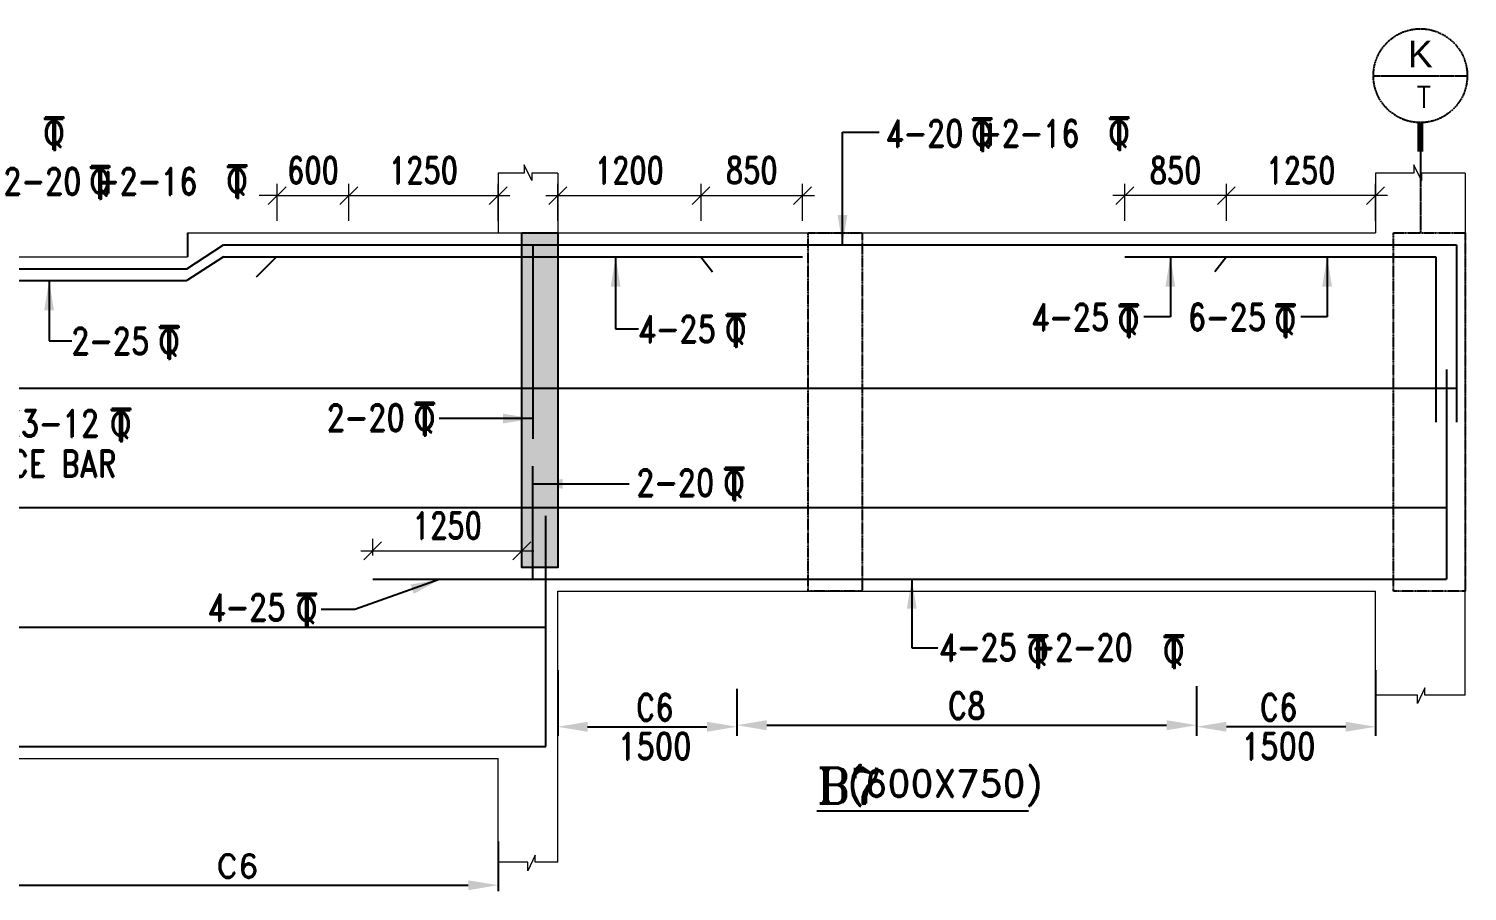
# Model space of a CAD drawing. Header units: millimetres. Extents: x 2061841 to 105821645, y -77612 to 48520811.
# Drawn here: x 2874611 to 2886660, y 35680 to 42899 of the extents above; entities that cross this region are included whole.
import ezdxf
from ezdxf.enums import TextEntityAlignment as Align

# ---------------------------------------------------------------- set-up
doc = ezdxf.new("R2010")
doc.units = ezdxf.units.MM
doc.header["$LTSCALE"] = 10
doc.header["$MEASUREMENT"] = 0
for name, pattern in [('$0$HIDDEN', [0.375, 0.25, -0.125]), ('BASEMENT COLUMN SETTING OUT-PART 2_R4$0$CENTER', [2, 1.25, -0.25, 0.25, -0.25]), ('CENTER', [2, 1.25, -0.25, 0.25, -0.25])]:
    doc.linetypes.add(name, pattern=pattern)
for name, color, linetype in [('A-Grid-Tower', 8, 'CENTER'), ('BASEMENT COLUMN SETTING OUT-PART 2_R4$0$A-GRID-MAIN', 2, 'BASEMENT COLUMN SETTING OUT-PART 2_R4$0$CENTER'), ('BEAM', 4, 'Continuous'), ('BEAM HATCH', 252, 'Continuous'), ('DIM1', 3, 'Continuous'), ('LEADER', 3, 'Continuous'), ('REIN', 1, 'Continuous'), ('SHEET', 7, 'Continuous'), ('VIN_BEAM', 4, 'Continuous')]:
    doc.layers.add(name, color=color, linetype=linetype)
doc.layers.add('TEXT', color=2, linetype='Continuous', lineweight=25)
doc.layers.add('VIN_SLAB DIMENSION', color=3, linetype='Continuous', lineweight=13)
doc.styles.add('200', font='romand.shx', dxfattribs={"width": 0.8, "height": 225})
doc.styles.add('BASEMENT COLUMN SETTING OUT-PART 2_R4$0$MAS-TXTL', font='arial.ttf', dxfattribs={"height": 200})
doc.styles.add('BASEMENT COLUMN SETTING OUT-PART 2_R4$0$MAS-TXTS', font='romans.shx', dxfattribs={"width": 0.8, "height": 180})
doc.styles.add('GRID', font='romand.shx')
doc.styles.add('PK', font='romand.shx', dxfattribs={"width": 0.7, "height": 225})
doc.styles.add('PRP 100', font='romand.shx', dxfattribs={"width": 0.75})
doc.styles.add('RD', font='romand.shx', dxfattribs={"width": 0.9, "height": 225})
doc.styles.add('ROMAND', font='romand', dxfattribs={"height": 200})
doc.styles.add('RT', font='romant.shx', dxfattribs={"height": 250})
doc.dimstyles.new('dim', dxfattribs={"dimtxt": 225, "dimasz": 150, "dimexe": 100, "dimexo": 100, "dimgap": 100, "dimtad": 1, "dimdec": 0, "dimlfac": -1, "dimrnd": 5, "dimdsep": 46, "dimtxsty": 'PRP 100', "dimblk": 'OBLIQUE', "dimcen": 1.5, "dimdle": 100, "dimclrd": 3, "dimclre": 3, "dimclrt": 2, "dimadec": 0, "dimazin": 0, "dimtfac": 1, "dimtdec": 0, "dimtix": 1, "dimtmove": 0, "dimatfit": 3, "dimldrblk": 'OBLIQUE', "dimfxl": 200, "dimlwd": -1, "dimlwe": -1, "dimarcsym": 0})
doc.dimstyles.new('GR', dxfattribs={"dimtxt": 225, "dimasz": 100, "dimexe": 50, "dimexo": 50, "dimgap": 40, "dimtad": 1, "dimdec": 0, "dimzin": 0, "dimdsep": 46, "dimtxsty": 'RD', "dimblk1": 'OBLIQUE', "dimblk2": 'OBLIQUE', "dimsah": 1, "dimcen": 0, "dimdle": 100, "dimclrd": 3, "dimclre": 3, "dimclrt": 2, "dimadec": 0, "dimazin": 0, "dimtfac": 1, "dimtdec": 0, "dimtix": 1, "dimtmove": 0, "dimatfit": 3, "dimfxl": 1, "dimtolj": 1, "dimtzin": 0, "dimarcsym": 0})
doc.dimstyles.new('GR2', dxfattribs={"dimtxt": 225, "dimasz": 100, "dimexe": 75, "dimexo": 75, "dimgap": 50, "dimtad": 1, "dimdec": 0, "dimdsep": 46, "dimtxsty": '200', "dimblk1": 'OBLIQUE', "dimblk2": 'OBLIQUE', "dimsah": 1, "dimcen": 50, "dimdle": 75, "dimclrd": 3, "dimclre": 3, "dimclrt": 2, "dimadec": 0, "dimazin": 0, "dimtfac": 1, "dimtdec": 0, "dimtix": 1, "dimtmove": 0, "dimatfit": 3, "dimldrblk": 'OBLIQUE', "dimfxl": 1, "dimtolj": 1, "dimtzin": 0, "dimarcsym": 0})
doc.dimstyles.new('GRID', dxfattribs={"dimtxt": 300, "dimasz": 75, "dimexe": 50, "dimexo": 50, "dimgap": 60, "dimtad": 1, "dimdec": 0, "dimdsep": 46, "dimtxsty": 'GRID', "dimblk1": 'OBLIQUE', "dimblk2": 'OBLIQUE', "dimsah": 1, "dimcen": 2.5, "dimdle": 50, "dimclrd": 3, "dimclre": 3, "dimclrt": 2, "dimadec": 0, "dimazin": 0, "dimtfac": 1, "dimtdec": 0, "dimtmove": 0, "dimatfit": 3, "dimldrblk": 'OBLIQUE', "dimfxl": 1, "dimarcsym": 0})

# ---------------------------------------------------------------- blocks, each defined once
blk = doc.blocks.new('A$C33BE299A')
at = {"layer": 'SHEET', "color": 4, "style": 'ROMAND'}
for s, height, p in [('T', 170, (-16.2, 0)), ('Q', 125, (-14.4, 26.9))]:
    blk.add_text(s, height=height, dxfattribs=at).set_placement(p)
blk = doc.blocks.new('_Oblique')
at = {"color": 0, "linetype": 'ByBlock', "lineweight": -2}
blk.add_line((-0.5, -0.5), (0.5, 0.5), dxfattribs=at)
blk = doc.blocks.new('*D1749')
at = {"layer": 'Defpoints', "color": 0, "transparency": 16777216}
for p in [(2878542, 41502), (2877292, 41191, 0), (2878542, 41191, 0)]:
    blk.add_point(p, dxfattribs=at)
at = {"layer": 'VIN_SLAB DIMENSION', "color": 3, "transparency": 16777216}
for p, q in [((2877292, 41291), (2877292, 41602)), ((2878542, 41291), (2878542, 41602)), ((2877192, 41502), (2878642, 41502))]:
    blk.add_line(p, q, dxfattribs=at)
at = {"layer": 'VIN_SLAB DIMENSION', "color": 3, "transparency": 16777216, "xscale": 150, "yscale": 150, "zscale": 150, "rotation": 180}
blk.add_blockref('_Oblique', (2877292, 41502), dxfattribs=at)
at = {"layer": 'VIN_SLAB DIMENSION', "color": 3, "transparency": 16777216, "xscale": 150, "yscale": 150, "zscale": 150}
blk.add_blockref('_Oblique', (2878542, 41502), dxfattribs=at)
at = {"layer": 'VIN_SLAB DIMENSION', "color": 2, "transparency": 16777216, "insert": (2877917, 41715), "char_height": 225, "attachment_point": 5, "style": 'PRP 100'}
blk.add_mtext('1250', dxfattribs=at)
blk = doc.blocks.new('OBLIQUE')
blk = doc.blocks.new('*D1750')
at = {"layer": 'Defpoints', "color": 0, "linetype": 'Continuous', "ltscale": 20, "transparency": 16777216}
for p in [(2878542, 36147, -52), (2874177, 36108, -52), (2878542, 35730)]:
    blk.add_point(p, dxfattribs=at)
at = {"layer": 'DIM1', "color": 3, "linetype": 'Continuous', "lineweight": -2, "ltscale": 20, "transparency": 16777216}
for p, q in [((2874177, 36058), (2874177, 35680)), ((2878542, 36097), (2878542, 35680)), ((2874427, 35730), (2878292, 35730))]:
    blk.add_line(p, q, dxfattribs=at)
at = {"layer": 'DIM1', "color": 3, "linetype": 'Continuous', "ltscale": 20, "transparency": 16777216}
for points in [[(2874427, 35771), (2874427, 35688), (2874177, 35730)], [(2878292, 35771), (2878292, 35688), (2878542, 35730)]]:
    blk.add_solid(points, dxfattribs=at)
at = {"layer": 'DIM1', "color": 2, "linetype": 'Continuous', "ltscale": 20, "transparency": 16777216, "insert": (2876360, 35890), "char_height": 200, "attachment_point": 5, "style": 'GRID'}
blk.add_mtext('C6', dxfattribs=at)
blk = doc.blocks.new('*D1648')
at = {"layer": 'BEAM', "color": 3, "lineweight": -2, "transparency": 16777216}
for p, q in [((2879042, 37530), (2879042, 36981)), ((2880542, 37375), (2880542, 36981)), ((2879292, 37056), (2880292, 37056))]:
    blk.add_line(p, q, dxfattribs=at)
at = {"layer": 'BEAM', "color": 3, "transparency": 16777216}
for points in [[(2879292, 37098), (2879292, 37014), (2879042, 37056)], [(2880292, 37098), (2880292, 37014), (2880542, 37056)]]:
    blk.add_solid(points, dxfattribs=at)
at = {"layer": 'Defpoints', "color": 0, "transparency": 16777216}
for p in [(2879042, 37605, 0), (2880542, 37450, 0), (2880542, 37056)]:
    blk.add_point(p, dxfattribs=at)
at = {"layer": 'BEAM', "color": 2, "transparency": 16777216, "char_height": 225, "attachment_point": 5, "style": '200'}
for s, insert in [('\\A1;C6', (2879855, 37219)), ('\\A1;1500', (2879855, 36894))]:
    blk.add_mtext(s, dxfattribs=dict(at, insert=insert))
blk = doc.blocks.new('*D1649')
at = {"layer": 'BEAM', "color": 3, "lineweight": -2, "transparency": 16777216}
for p, q in [((2885892, 37531), (2885892, 36981)), ((2884392, 37395), (2884392, 36981)), ((2885642, 37056), (2884642, 37056))]:
    blk.add_line(p, q, dxfattribs=at)
at = {"layer": 'BEAM', "color": 3, "transparency": 16777216}
for points in [[(2884642, 37098), (2884642, 37015), (2884392, 37056)], [(2885642, 37098), (2885642, 37015), (2885892, 37056)]]:
    blk.add_solid(points, dxfattribs=at)
at = {"layer": 'Defpoints', "color": 0, "transparency": 16777216}
for p in [(2885892, 37606, 0), (2884392, 37470, 0), (2884392, 37056)]:
    blk.add_point(p, dxfattribs=at)
at = {"layer": 'BEAM', "color": 2, "transparency": 16777216, "char_height": 225, "attachment_point": 5, "style": '200'}
for s, insert in [('\\A1;C6', (2885080, 37219)), ('\\A1;1500', (2885080, 36894))]:
    blk.add_mtext(s, dxfattribs=dict(at, insert=insert))
blk = doc.blocks.new('*D1650')
at = {"layer": 'BEAM', "color": 3, "lineweight": -2, "transparency": 16777216}
for p, q in [((2880542, 37300), (2880542, 36994)), ((2884392, 37320), (2884392, 36994)), ((2880792, 37069), (2884142, 37069))]:
    blk.add_line(p, q, dxfattribs=at)
at = {"layer": 'BEAM', "color": 3, "transparency": 16777216}
for points in [[(2880792, 37111), (2880792, 37027), (2880542, 37069)], [(2884142, 37111), (2884142, 37027), (2884392, 37069)]]:
    blk.add_solid(points, dxfattribs=at)
at = {"layer": 'Defpoints', "color": 0, "transparency": 16777216}
for p in [(2880542, 37375), (2884392, 37395, 14), (2884392, 37069)]:
    blk.add_point(p, dxfattribs=at)
at = {"layer": 'BEAM', "color": 2, "transparency": 16777216, "insert": (2882467, 37232), "char_height": 225, "attachment_point": 5, "style": '200'}
blk.add_mtext('\\A1;C8', dxfattribs=at)
blk = doc.blocks.new('*D1635')
at = {"layer": 'Defpoints', "color": 0, "transparency": 16777216}
for p in [(2884642, 41502), (2884642, 41191, 0), (2885892, 41191, 0)]:
    blk.add_point(p, dxfattribs=at)
at = {"layer": 'VIN_SLAB DIMENSION', "color": 3, "transparency": 16777216}
for p, q in [((2884642, 41291), (2884642, 41602)), ((2885892, 41291), (2885892, 41602)), ((2885992, 41502), (2884542, 41502))]:
    blk.add_line(p, q, dxfattribs=at)
at = {"layer": 'VIN_SLAB DIMENSION', "color": 3, "transparency": 16777216, "xscale": 150, "yscale": 150, "zscale": 150, "rotation": 180}
blk.add_blockref('_Oblique', (2884642, 41502), dxfattribs=at)
at = {"layer": 'VIN_SLAB DIMENSION', "color": 3, "transparency": 16777216, "xscale": 150, "yscale": 150, "zscale": 150}
blk.add_blockref('_Oblique', (2885892, 41502), dxfattribs=at)
at = {"layer": 'VIN_SLAB DIMENSION', "color": 2, "transparency": 16777216, "insert": (2885267, 41715), "char_height": 225, "attachment_point": 5, "style": 'PRP 100'}
blk.add_mtext('1250', dxfattribs=at)
blk = doc.blocks.new('*D1636')
at = {"layer": 'Defpoints', "color": 0, "transparency": 16777216}
for p in [(2883792, 41502), (2883792, 41191), (2884642, 41191)]:
    blk.add_point(p, dxfattribs=at)
at = {"layer": 'VIN_SLAB DIMENSION', "color": 3, "transparency": 16777216}
for p, q in [((2883792, 41291), (2883792, 41602)), ((2884642, 41291), (2884642, 41602)), ((2884742, 41502), (2883692, 41502))]:
    blk.add_line(p, q, dxfattribs=at)
at = {"layer": 'VIN_SLAB DIMENSION', "color": 3, "transparency": 16777216, "xscale": 150, "yscale": 150, "zscale": 150, "rotation": 180}
blk.add_blockref('_Oblique', (2883792, 41502), dxfattribs=at)
at = {"layer": 'VIN_SLAB DIMENSION', "color": 3, "transparency": 16777216, "xscale": 150, "yscale": 150, "zscale": 150}
blk.add_blockref('_Oblique', (2884642, 41502), dxfattribs=at)
at = {"layer": 'VIN_SLAB DIMENSION', "color": 2, "transparency": 16777216, "insert": (2884217, 41715), "char_height": 225, "attachment_point": 5, "style": 'PRP 100'}
blk.add_mtext('850', dxfattribs=at)
blk = doc.blocks.new('*D1585')
at = {"layer": 'Defpoints', "color": 0, "transparency": 16777216}
for p in [(2878742, 38529), (2877492, 38391, 0), (2878742, 38391, 0)]:
    blk.add_point(p, dxfattribs=at)
at = {"layer": 'VIN_SLAB DIMENSION', "color": 3, "transparency": 16777216}
for p, q in [((2877492, 38491), (2877492, 38629)), ((2878742, 38491), (2878742, 38629)), ((2877392, 38529), (2878842, 38529))]:
    blk.add_line(p, q, dxfattribs=at)
at = {"layer": 'VIN_SLAB DIMENSION', "color": 3, "transparency": 16777216, "xscale": 150, "yscale": 150, "zscale": 150, "rotation": 180}
blk.add_blockref('_Oblique', (2877492, 38529), dxfattribs=at)
at = {"layer": 'VIN_SLAB DIMENSION', "color": 3, "transparency": 16777216, "xscale": 150, "yscale": 150, "zscale": 150}
blk.add_blockref('_Oblique', (2878742, 38529), dxfattribs=at)
at = {"layer": 'VIN_SLAB DIMENSION', "color": 2, "transparency": 16777216, "insert": (2878117, 38741), "char_height": 225, "attachment_point": 5, "style": 'PRP 100'}
blk.add_mtext('1250', dxfattribs=at)
blk = doc.blocks.new('*D1587')
at = {"layer": 'Defpoints', "color": 0, "transparency": 16777216}
for p in [(2877292, 41502), (2876692, 41191), (2877292, 41191)]:
    blk.add_point(p, dxfattribs=at)
at = {"layer": 'VIN_SLAB DIMENSION', "color": 3, "transparency": 16777216}
for p, q in [((2876692, 41291), (2876692, 41602)), ((2877292, 41291), (2877292, 41602)), ((2876692, 41502), (2876542, 41502)), ((2876692, 41502), (2877292, 41502)), ((2877292, 41502), (2877442, 41502))]:
    blk.add_line(p, q, dxfattribs=at)
at = {"layer": 'VIN_SLAB DIMENSION', "color": 3, "transparency": 16777216, "xscale": 150, "yscale": 150, "zscale": 150}
blk.add_blockref('_Oblique', (2876692, 41502), dxfattribs=at)
at = {"layer": 'VIN_SLAB DIMENSION', "color": 3, "transparency": 16777216, "xscale": 150, "yscale": 150, "zscale": 150, "rotation": 180}
blk.add_blockref('_Oblique', (2877292, 41502), dxfattribs=at)
at = {"layer": 'VIN_SLAB DIMENSION', "color": 2, "transparency": 16777216, "insert": (2876992, 41715), "char_height": 225, "attachment_point": 5, "style": 'PRP 100'}
blk.add_mtext('600', dxfattribs=at)
blk = doc.blocks.new('*D1588')
at = {"layer": 'Defpoints', "color": 0, "transparency": 16777216}
for p in [(2880242, 41502), (2879042, 41191, 0), (2880242, 41191, 0)]:
    blk.add_point(p, dxfattribs=at)
at = {"layer": 'VIN_SLAB DIMENSION', "color": 3, "transparency": 16777216}
for p, q in [((2879042, 41291), (2879042, 41602)), ((2880242, 41291), (2880242, 41602)), ((2878942, 41502), (2880342, 41502))]:
    blk.add_line(p, q, dxfattribs=at)
at = {"layer": 'VIN_SLAB DIMENSION', "color": 3, "transparency": 16777216, "xscale": 150, "yscale": 150, "zscale": 150, "rotation": 180}
blk.add_blockref('_Oblique', (2879042, 41502), dxfattribs=at)
at = {"layer": 'VIN_SLAB DIMENSION', "color": 3, "transparency": 16777216, "xscale": 150, "yscale": 150, "zscale": 150}
blk.add_blockref('_Oblique', (2880242, 41502), dxfattribs=at)
at = {"layer": 'VIN_SLAB DIMENSION', "color": 2, "transparency": 16777216, "insert": (2879642, 41715), "char_height": 225, "attachment_point": 5, "style": 'PRP 100'}
blk.add_mtext('1200', dxfattribs=at)
blk = doc.blocks.new('*D1589')
at = {"layer": 'Defpoints', "color": 0, "transparency": 16777216}
for p in [(2881092, 41502), (2880242, 41191), (2881092, 41191)]:
    blk.add_point(p, dxfattribs=at)
at = {"layer": 'VIN_SLAB DIMENSION', "color": 3, "transparency": 16777216}
for p, q in [((2880242, 41291), (2880242, 41602)), ((2881092, 41291), (2881092, 41602)), ((2880142, 41502), (2881192, 41502))]:
    blk.add_line(p, q, dxfattribs=at)
at = {"layer": 'VIN_SLAB DIMENSION', "color": 3, "transparency": 16777216, "xscale": 150, "yscale": 150, "zscale": 150, "rotation": 180}
blk.add_blockref('_Oblique', (2880242, 41502), dxfattribs=at)
at = {"layer": 'VIN_SLAB DIMENSION', "color": 3, "transparency": 16777216, "xscale": 150, "yscale": 150, "zscale": 150}
blk.add_blockref('_Oblique', (2881092, 41502), dxfattribs=at)
at = {"layer": 'VIN_SLAB DIMENSION', "color": 2, "transparency": 16777216, "insert": (2880667, 41715), "char_height": 225, "attachment_point": 5, "style": 'PRP 100'}
blk.add_mtext('850', dxfattribs=at)
blk = doc.blocks.new('BASEMENT COLUMN SETTING OUT-PART 2_R4$0$GRID TARGET1')
blk.add_wipeout([(393, -655), (392, -641), (392, -628), (390, -614), (389, -600), (387, -587), (384, -573), (381, -560), (377, -547), (373, -534), (369, -521), (364, -508), (359, -495), (353, -483), (347, -471), (340, -459), (333, -447), (325, -435), (318, -424), (309, -413), (301, -403), (292, -392), (282, -382), (273, -373), (263, -363), (252, -354), (242, -346), (231, -337), (220, -330), (208, -322), (196, -315), (184, -308), (172, -302), (160, -296), (147, -291), (134, -286), (121, -282), (108, -278), (95, -274), (82, -271), (68, -268), (55, -266), (41, -265), (27, -263), (14, -263), (0, -262), (-14, -263), (-27, -263), (-41, -265), (-55, -266), (-68, -268), (-82, -271), (-95, -274), (-108, -278), (-121, -282), (-134, -286), (-147, -291), (-160, -296), (-172, -302), (-184, -308), (-196, -315), (-208, -322), (-220, -330), (-231, -337), (-242, -346), (-252, -354), (-263, -363), (-273, -373), (-282, -382), (-292, -392), (-301, -403), (-309, -413), (-318, -424), (-325, -435), (-333, -447), (-340, -459), (-347, -471), (-353, -483), (-359, -495), (-364, -508), (-369, -521), (-373, -534), (-377, -547), (-381, -560), (-384, -573), (-387, -587), (-389, -600), (-390, -614), (-392, -628), (-392, -641), (-393, -655), (-392, -669), (-392, -682), (-390, -696), (-389, -710), (-387, -723), (-384, -737), (-381, -750), (-377, -763), (-373, -776), (-369, -789), (-364, -802), (-359, -815), (-353, -827), (-347, -839), (-340, -851), (-333, -863), (-325, -875), (-318, -886), (-309, -897), (-301, -907), (-292, -918), (-282, -928), (-273, -937), (-263, -947), (-252, -956), (-242, -964), (-231, -973), (-220, -981), (-208, -988), (-196, -995), (-184, -1002), (-172, -1008), (-160, -1014), (-147, -1019), (-134, -1024), (-121, -1028), (-108, -1032), (-95, -1036), (-82, -1039), (-68, -1042), (-55, -1044), (-41, -1046), (-27, -1047), (-14, -1047), (0, -1048), (14, -1047), (27, -1047), (41, -1046), (55, -1044), (68, -1042), (82, -1039), (95, -1036), (108, -1032), (121, -1028), (134, -1024), (147, -1019), (160, -1014), (172, -1008), (184, -1002), (196, -995), (208, -988), (220, -981), (231, -973), (242, -964), (252, -956), (263, -947), (273, -937), (282, -928), (292, -918), (301, -907), (309, -897), (318, -886), (325, -875), (333, -863), (340, -851), (347, -839), (353, -827), (359, -815), (364, -802), (369, -789), (373, -776), (377, -763), (381, -750), (384, -737), (387, -723), (389, -710), (390, -696), (392, -682), (392, -669)])
blk.add_line((-393, -655), (393, -655))
at = {"const_width": 48.8}
blk.add_lwpolyline([(0, -1048), (0, -1292)], dxfattribs=at)
blk.add_circle((0, -655), 393)
for tag, height, style, p in [('AS', 225, 'BASEMENT COLUMN SETTING OUT-PART 2_R4$0$MAS-TXTL', (0, -586)), ('REF', 180, 'BASEMENT COLUMN SETTING OUT-PART 2_R4$0$MAS-TXTS', (29, -925))]:
    blk.add_attdef(tag, text='', height=height, dxfattribs=dict(style=style)).set_placement(p, align=Align.CENTER)

msp = doc.modelspace()

# ---------------------------------------------------------------- hatches: boundary and pattern name
at = {"layer": 'BEAM HATCH'}
msp.add_hatch(color=252, dxfattribs=at).paths.add_polyline_path([(2878742.1, 41190.6), (2879042.1, 41190.6), (2879042.1, 38390.6), (2878742.1, 38390.6)])

# ---------------------------------------------------------------- linework, layer by layer
at = {"layer": 'A-Grid-Tower', "color": 6}
msp.add_line((2886267.1, 41869.3, 0), (2886267.1, 41190.6, 0), dxfattribs=at)
at = {"layer": 'BEAM', "lineweight": 13}
for p, q in [((2878542.1, 41690.6, 0), (2878542.1, 41190.6, 0)), ((2878761, 41690.6, -51.6), (2878542.1, 41690.6, 51.6)), ((2878761, 41761.2, -51.6), (2878761, 41690.6, -51.6)), ((2878824.1, 41629.6, -51.6), (2878761, 41761.2, -51.6)), ((2878824.1, 41690.6, -51.6), (2878824.1, 41629.6, -51.6)), ((2879042.1, 41690.6, 0), (2878824.1, 41690.6, -51.6)), ((2879042.1, 41690.6, 0), (2879042.1, 41190.6, 0)), ((2885892.1, 41690.6, 0), (2885892.1, 41190.6, 0)), ((2886212.4, 41690.6, -51.6), (2885892.1, 41690.6, 51.6)), ((2886212.4, 41761.2, -51.6), (2886212.4, 41690.6, -51.6)), ((2886275.5, 41629.6, -51.6), (2886212.4, 41761.2, -51.6)), ((2886275.5, 41690.6, -51.6), (2886275.5, 41629.6, -51.6)), ((2886642.1, 41690.6, 0), (2886275.5, 41690.6, -51.6)), ((2886642.1, 41690.6, 0), (2886642.1, 41190.6, 0)), ((2875942.1, 41190.6, 14.5), (2885892.1, 41190.6, 0)), ((2886642.1, 41190.6, 0), (2886642.1, 38190.6, 0)), ((2874477.1, 40990.6, 0), (2875942.1, 40990.6, 0)), ((2879042.1, 35921.5, 51.6), (2879042.5, 38190.6, 3.6)), ((2879042.5, 38190.6, 3.6), (2885892.1, 38190.6, 0)), ((2885892.1, 37321.5, 0), (2885892.1, 38190.6, 0)), ((2886642.1, 37321.5, 0), (2886642.1, 38190.6, 0)), ((2886305.6, 37382.5, -51.6), (2886242.5, 37250.9, -51.6)), ((2886305.6, 37321.5, -51.6), (2886305.6, 37382.5, -51.6)), ((2886242.5, 37321.5, -51.6), (2885892.1, 37321.5, 51.6)), ((2886242.5, 37250.9, -51.6), (2886242.5, 37321.5, -51.6)), ((2886642.1, 37321.5, 0), (2886305.6, 37321.5, -51.6)), ((2869492.1, 36790.6, 51.6), (2878542.1, 36790.6, 51.6)), ((2878542.1, 35921.5, 51.6), (2878542.1, 36790.6, 51.6)), ((2878791, 35921.5, 0), (2878542.1, 35921.5, 103.1)), ((2878854.1, 35982.5, 0), (2878791, 35850.9, 0)), ((2878791, 35850.9, 0), (2878791, 35921.5, 0)), ((2878854.1, 35921.5, 0), (2878854.1, 35982.5, 0)), ((2879042.1, 35921.5, 51.6), (2878854.1, 35921.5, 0))]:
    msp.add_line(p, q, dxfattribs=at)
at = {"layer": 'BEAM'}
msp.add_line((2875942.1, 41190.6, 0), (2875942.1, 40990.6, 0), dxfattribs=at)
at = {"layer": 'REIN'}
for p, q in [((2875935.2, 40890.6, 51.6), (2876242.1, 41090.6, 0)), ((2876242.1, 41090.6, 0), (2886570.5, 41090.6, 0)), ((2878834.3, 41090.6, 0), (2878834.3, 39466.4, 0)), ((2886570.5, 41090.6, 0), (2886570.5, 39606.1, 0)), ((2876242.1, 40990.6, 0), (2875935.2, 40790.6, 0)), ((2876242.1, 40990.6, 0), (2881092, 40990.6, 0)), ((2876687.6, 40990.6, 0), (2876516.7, 40819.9, 0)), ((2880239.6, 40990.6, 0), (2880338.7, 40863.1, 0)), ((2883793, 40990.6, 0), (2886397.9, 40990.6, 0)), ((2884644.6, 40990.6, 0), (2884545.5, 40863.1, 0)), ((2886397.9, 40990.6, 0), (2886397.9, 39606.1, 0)), ((2872092.1, 40890.6, 51.6), (2875935.2, 40890.6, 51.6)), ((2872061.8, 40790.6, 0), (2875935.2, 40790.6, 0)), ((2886485.8, 40045.3, 0), (2886485.8, 38290.6, 0)), ((2861711.6, 39890.6, 51.6), (2886570.5, 39890.6, 0)), ((2878832.7, 38290.6, 5.9), (2878832.7, 39238.7, 5.9)), ((2861591.3, 38890.6, 51.6), (2886485.8, 38890.6, 0)), ((2878942.3, 36890.6, 31.1), (2878942.5, 38821.4, 3.6)), ((2877492.7, 38290.6, 7), (2886485.8, 38290.6, 0)), ((2869092.1, 37890, 14.1), (2878942.4, 37890.8, 16.8)), ((2869092.1, 36890.6, 51.6), (2878942.3, 36890.6, 51.6))]:
    msp.add_line(p, q, dxfattribs=at)
at = {"layer": 'VIN_BEAM', "elevation": 51.6}
msp.add_lwpolyline([(2878742.1, 41190.6), (2879042.1, 41190.6), (2879042.1, 38390.6), (2878742.1, 38390.6)], close=True, dxfattribs=at)
at = {"layer": 'VIN_BEAM', "linetype": '$0$HIDDEN'}
for points, elevation in [([(2881140.5, 41190.6), (2881590.5, 41190.6), (2881590.5, 38190.6), (2881140.5, 38190.6)], 44.7), ([(2886042, 41190.6), (2886642.1, 41190.6), (2886642.1, 38190.6), (2886042, 38190.6)], 51.6)]:
    msp.add_lwpolyline(points, close=True, dxfattribs=dict(at, elevation=elevation))

# ---------------------------------------------------------------- block references
at = {"layer": 'TEXT', "color": 1, "xscale": 1.600000001490116, "yscale": 1.600000001490116, "zscale": 1.600000001490116}
for p in [(2874751.1, 41884.5, 243709.9), (2882524.7, 41877, 243709.9), (2883672.2, 41884.5, 243709.9), (2875136.3, 41475.9, 243658.3), (2876283.8, 41483.4, 243658.3), (2880461, 40237, 243658.3), (2883751.3, 40317.5, 243658.3), (2885064.4, 40317.5, 243658.3), (2875715.2, 40137, 243658.3), (2877854.7, 39495.2, 243658.3), (2875310.6, 39446.6, 243709.9), (2880447.4, 38951.8, 243658.3), (2876867.1, 37898.1, 243716.5), (2882992.3, 37549.4, 243709.9), (2884128.9, 37549.4, 243709.9)]:
    msp.add_blockref('A$C33BE299A', p, dxfattribs=at)

# ---------------------------------------------------------------- texts
at = {"layer": 'TEXT', "color": 2, "style": 'PK', "width": 0.8}
for s, p in [('4-20 +2-16', (2881785.9, 41910.4, 51.4)), ('2-20 +2-16', (2874397.4, 41509.3, -0.2)), ('4-25', (2879711.8, 40272.9, 0)), ('4-25', (2883006.4, 40372.9, 0)), ('6-25', (2884319.5, 40372.9, 0)), ('2-25', (2874966, 40172.9, 0)), ('2X3-12', (2874236.3, 39483.2, 51.6)), ('2-20', (2877105.5, 39531.1, 0)), ('FACE BAR', (2874156.3, 39147.1, 51.6)), ('2-20', (2879698.2, 38987.7, 0))]:
    msp.add_text(s, height=225, dxfattribs=at).set_placement(p)
for s, p in [('4-25', (2876107, 37944.1, 58.2)), ('4-25 +2-20', (2882232.3, 37608.9, 51.6))]:
    msp.add_text(s, height=225, rotation=0, dxfattribs=at).set_placement(p)
at = {"layer": 'TEXT', "color": 1, "style": 'RT'}
msp.add_text('%%UB7      ', height=300, dxfattribs=at).set_placement((2882099.2, 36562.9, 51.6), align=Align.MIDDLE_CENTER)
at = {"layer": 'TEXT', "color": 2, "style": 'RD'}
msp.add_text('(600X750)', height=225, dxfattribs=at).set_placement((2881475.6, 36468.9, 51.6))

# ---------------------------------------------------------------- dimensions: what is measured, and where the dimension line sits
at = {"layer": 'BEAM'}
dim = msp.add_linear_dim(base=(2880542.5, 37056, 3.6), p1=(2879042.5, 37605.3, 3.6), p2=(2880542.5, 37450.2, 3.6), text='C6\\X1500', dimstyle='GR2', override={"dimasz": 250, "dimldrblk": 'OBLIQUE'}, dxfattribs=at)
dim.commit()
dim.dimension.update_dxf_attribs({"geometry": '*D1648', "text_midpoint": (2879855.2, 37056, 3.6), "dimtype": 160})
dim = msp.add_linear_dim(base=(2884392.5, 37056.4, 17.6), p1=(2885892.5, 37605.6, 17.6), p2=(2884392.5, 37469.9, 17.6), angle=180, text='C6\\X1500', dimstyle='GR2', override={"dimasz": 250, "dimldrblk": 'OBLIQUE'}, dxfattribs=at)
dim.commit()
dim.dimension.update_dxf_attribs({"geometry": '*D1649', "text_midpoint": (2885079.7, 37056.4, 17.6), "dimtype": 160})
dim = msp.add_linear_dim(base=(2884392.5, 37069.2, 3.6), p1=(2880542.5, 37375.2, 3.6), p2=(2884392.5, 37394.6, 17.6), text='C8', dimstyle='GR2', override={"dimasz": 250, "dimtxsty": '200', "dimldrblk": 'OBLIQUE'}, dxfattribs=at)
dim.commit()
dim.dimension.update_dxf_attribs({"geometry": '*D1650', "text_midpoint": (2882467.5, 37231.7, 3.6)})
at = {"layer": 'DIM1', "linetype": 'Continuous', "ltscale": 20}
dim = msp.add_linear_dim(base=(2878542.1, 35729.6, 103.1), p1=(2874177.1, 36108.2, 51.6), p2=(2878542.1, 36147, 51.6), text='C6', dimstyle='GRID', override={"dimtxt": 200, "dimasz": 250, "dimsah": 0, "dimtmove": 1}, dxfattribs=at)
dim.commit()
dim.dimension.update_dxf_attribs({"geometry": '*D1750', "text_midpoint": (2876359.6, 35889.6, 103.1)})
at = {"layer": 'VIN_SLAB DIMENSION'}
for base, p1, p2, picture, middle in [((2877292.1, 41502.2, 0), (2876692.1, 41190.6, 0), (2877292.1, 41190.6, 0), '*D1587', (2876992.1, 41714.7, 0)), ((2881092.1, 41502.2, 51.6), (2880242.1, 41190.6, 51.6), (2881092.1, 41190.6, 51.6), '*D1589', (2880667.1, 41714.7, 51.6))]:
    dim = msp.add_linear_dim(base=base, p1=p1, p2=p2, dimstyle='dim', override={"dimtxsty": 'PRP 100', "dimldrblk": 'OBLIQUE'}, dxfattribs=at)
    dim.commit()
    dim.dimension.update_dxf_attribs({"geometry": picture, "text_midpoint": middle})
for base, p1, p2, picture, middle in [((2878542.1, 41502.2, 0), (2877292.1, 41190.6, 0), (2878542.1, 41190.6, 0), '*D1749', (2877917.1, 41714.7, 0)), ((2880242.1, 41502.2, 51.6), (2879042.1, 41190.6, 51.6), (2880242.1, 41190.6, 51.6), '*D1588', (2879642.1, 41714.7, 51.6)), ((2878742.1, 38528.7, 51.6), (2877492.1, 38390.6, 51.6), (2878742.1, 38390.6, 51.6), '*D1585', (2878117.1, 38741.2, 51.6))]:
    dim = msp.add_linear_dim(base=base, p1=p1, p2=p2, dimstyle='dim', dxfattribs=at)
    dim.commit()
    dim.dimension.update_dxf_attribs({"geometry": picture, "text_midpoint": middle})
dim = msp.add_linear_dim(base=(2883792.1, 41502.2, 51.6), p1=(2884642.1, 41190.6, 51.6), p2=(2883792.1, 41190.6, 51.6), angle=180, dimstyle='dim', override={"dimtxsty": 'PRP 100', "dimldrblk": 'OBLIQUE'}, dxfattribs=at)
dim.commit()
dim.dimension.update_dxf_attribs({"geometry": '*D1636', "text_midpoint": (2884217.1, 41714.7, 51.6)})
dim = msp.add_linear_dim(base=(2884642.1, 41502.2, 51.6), p1=(2885892.1, 41190.6, 51.6), p2=(2884642.1, 41190.6, 51.6), angle=180, dimstyle='dim', dxfattribs=at)
dim.commit()
dim.dimension.update_dxf_attribs({"geometry": '*D1635', "text_midpoint": (2885267.1, 41714.7, 51.6)})

# ---------------------------------------------------------------- leaders
at = {"layer": 'LEADER', "color": 3}
for points in [[(2881426.8, 41090.2, 51.6), (2881426.8, 42033, 51.6), (2881734.3, 42033, 51.6)], [(2879527, 40990.6, 51.6), (2879527, 40387.8, 51.6), (2879719, 40387.8, 51.6)], [(2884173.1, 40990.6, 51.6), (2884173.1, 40487.8, 51.6), (2883951.6, 40487.8, 51.6)], [(2885486.3, 40990.6, 51.6), (2885486.3, 40487.8, 51.6), (2885264.8, 40487.8, 51.6)], [(2874781.3, 40790.6, 51.6), (2874781.3, 40287.8, 51.6), (2874973.2, 40287.8, 51.6)], [(2878834.3, 39635.8, 51.6), (2878047.4, 39635.8, 51.6)], [(2878832.7, 39089.5, 0), (2879640, 39089.5, 0)], [(2878057.4, 38290.6, 6.6), (2877343.6, 38038.1, 6.6), (2877059.7, 38038.1, 6.6)], [(2882007.3, 38294.5, 51.6), (2882007.3, 37717.3, 51.6), (2882225.4, 37717.3, 51.6)]]:
    msp.add_leader(points, dimstyle='GR', override={"dimasz": 250}, dxfattribs=at)

# ---------------------------------------------------------------- next in the draw order: block references
at = {"layer": 'BASEMENT COLUMN SETTING OUT-PART 2_R4$0$A-GRID-MAIN', "color": 240, "true_color": 0xed1f24}
msp.add_blockref('BASEMENT COLUMN SETTING OUT-PART 2_R4$0$GRID TARGET1', (2886267.1, 43161.1, 0), dxfattribs=at).add_auto_attribs({'REF': 'T', 'AS': 'K'})

doc.saveas('drawing.dxf')
